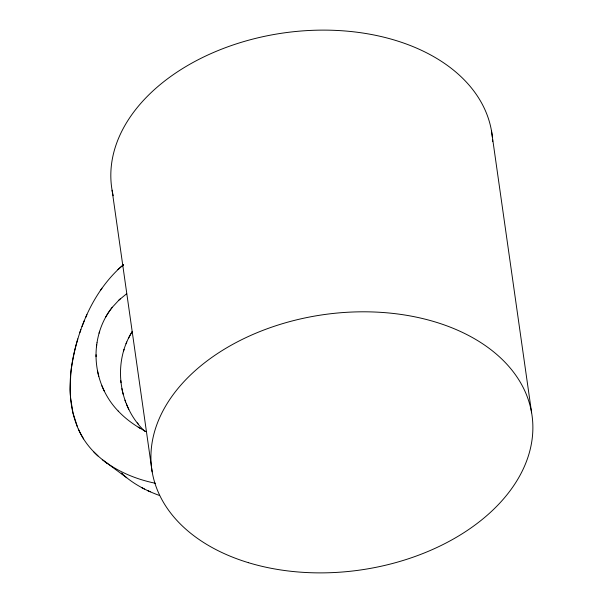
<?xml version="1.0" encoding="UTF-8"?>
<svg xmlns="http://www.w3.org/2000/svg" width="603" height="603" viewBox="0 0 603 603"><rect width="100%" height="100%" fill="white"/><g stroke="black" fill="none" stroke-linecap="round" stroke-linejoin="round"><path stroke-width="0.9" d="M118.196 411.042C100.972 393.231 93.111 367.219 97 342.813M96.495 346.755L96.721 344.78M71.493 367.521C77.101 330.708 92.086 293.646 119.786 267.92A62.825 38.449 -53.5 0 1 123.623 264.717A62.961 38.532 -53.5 0 0 117.902 269.631M97 342.821C98.575 332.494 102.163 322.439 107.771 313.613A42.971 26.298 -53.5 0 1 112.294 307.289L118.942 300.098L126.668 293.736M128.401 338.434L130.203 334.997A44.72 27.369 -53.5 0 1 132.2 331.665C112.475 362.561 118.324 406.565 145.052 431.552M77.795 338.901L76.86 342.052A158.793 97.181 -53.5 0 0 74.41 351.557A161.883 99.065 -53.5 0 0 71.953 364.333A157.85 96.601 -53.5 0 0 70.762 373.883L70.159 389.493A156.833 95.975 -53.5 0 0 70.657 398.591L73.008 413.078L77.327 426.577M99.088 333.165L99.646 331.281M123.517 351.217L124.075 349.333M79.807 332.66L80.885 329.585M82 326.547L84.39 320.532M126.027 343.785L126.773 341.984M85.641 317.593L86.953 314.676M100.302 290.601L101.945 288.204M118.942 300.098L120.404 298.756M155.544 483.297C122.349 476.589 88.106 457.564 76.302 423.962A163.277 99.917 -53.5 0 1 71.448 367.536M159.494 495.478C147.773 491.264 136.497 485.543 126.736 477.749L102.306 459.705M147.343 490.458L150.268 491.792M141.728 487.608L144.494 489.063M146.182 431.627C135.856 426.298 126.193 419.515 118.196 411.035M138.215 427.135L140.152 428.303M104.605 461.483L106.987 463.21M124.512 475.918L126.736 477.749M122.364 474.026L121.331 473.054L124.512 475.918M97.935 455.974L93.887 452.024M137.303 422.876L138.569 424.467M124.949 400.128L125.628 401.997M491.528 131.1L531.62 412.784M112.083 190.216L152.167 471.9M120.811 380.712L121.007 382.694M96.058 354.7L96.065 356.69M112.294 307.289A42.572 26.05 -53.5 0 0 108.834 311.992A44.72 27.369 -53.5 0 0 105.774 316.952M98.779 376.385A135.698 83.048 -53.5 0 1 97.467 370.551M104.357 391.249A164.883 100.905 -53.5 0 1 101.915 385.799M128.786 409.301A164.883 100.905 -53.5 0 1 126.344 403.852M123.216 394.43A135.698 83.048 -53.5 0 1 121.896 388.603M83.644 438.909A181.563 111.11 -53.5 0 1 78.428 429.132M492.583 139.888A192.033 128.997 -8.1 0 1 492.689 141.66M113.213 195.734A192.033 128.997 -8.1 0 1 280.32 33.444A192.033 128.997 -8.1 0 1 492.365 137.243M248.398 562.674A192.033 128.997 -8.1 0 0 532.864 426.004A192.033 128.997 -8.1 0 0 244.419 338.351A192.033 128.997 -8.1 0 0 248.398 562.674"/></g></svg>
